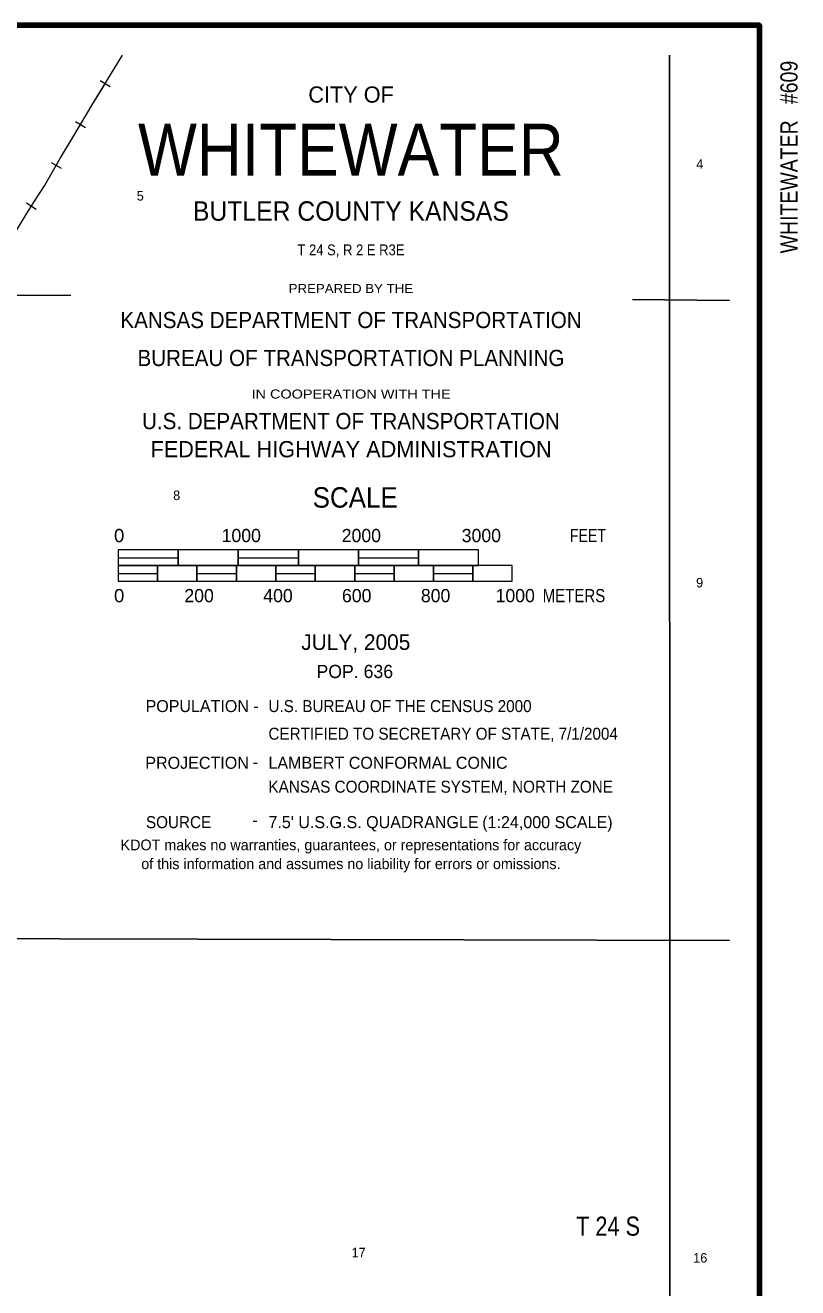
# Model space of a CAD drawing. Extents: x 194.09 to 198.68, y 55.65 to 59.59.
# Drawn here: x 196.811 to 198.029, y 57.602 to 59.591 of the extents above; entities that cross this region are included whole.
import ezdxf
from ezdxf.enums import TextEntityAlignment as Align

# ---------------------------------------------------------------- set-up
doc = ezdxf.new("R2010")
doc.units = 0
doc.header["$LTSCALE"] = 0.0061
for name, color, linetype, lineweight in [('14', 7, 'Continuous', 25), ('17', 7, 'Continuous', 13), ('48', 7, 'Continuous', 106), ('51', 7, 'Continuous', 13)]:
    doc.layers.add(name, color=color, linetype=linetype, lineweight=lineweight)
doc.layers.add('45', color=7, linetype='Continuous')
doc.layers.add('46', color=7, linetype='Continuous')

msp = doc.modelspace()

# ---------------------------------------------------------------- linework, layer by layer
at = {"layer": '14'}
msp.add_line((197.768561, 59.158902), (197.921212, 59.157765), dxfattribs=at)
for points in [[(197.826894, 59.543939), (197.827462, 57.758333), (197.828409, 56.536932), (197.829924, 55.914394), (197.829924, 55.884848), (197.828598, 55.756061)], [(194.133333, 59.105492), (194.656061, 59.103977), (194.738826, 59.10322), (194.791856, 59.103788), (195.115152, 59.123674), (195.67178, 59.156818), (195.801705, 59.164583), (196.310795, 59.16572), (196.882576, 59.16553)], [(194.133333, 58.09678), (194.677652, 58.1), (194.885038, 58.107008), (195.678977, 58.15), (195.825568, 58.157765), (196.645833, 58.152083), (197.083333, 58.150947), (197.921212, 58.149053)]]:
    msp.add_lwpolyline(points, dxfattribs=at)
at = {"layer": '17'}
for p, q in [((196.928788, 59.503977), (196.944508, 59.494508)), ((196.889962, 59.439583), (196.905682, 59.430114)), ((196.851515, 59.375), (196.867424, 59.365909)), ((196.812689, 59.311174), (196.82822, 59.301326))]:
    msp.add_line(p, q, dxfattribs=at)
for points in [[(196.789773, 59.255492), (196.812121, 59.292803), (196.825568, 59.314205), (196.841098, 59.338258), (196.866477, 59.382576), (196.889583, 59.420833), (196.916477, 59.46572), (196.964015, 59.543939)], [(196.812121, 59.292803), (196.825568, 59.314205), (196.841098, 59.338258), (196.866477, 59.382576), (196.889583, 59.420833), (196.916477, 59.46572), (196.935227, 59.496591)], [(196.789773, 59.255492), (196.812121, 59.292803)]]:
    msp.add_lwpolyline(points, dxfattribs=at)
at = {"layer": '48'}
msp.add_lwpolyline([(197.968561, 55.708712), (194.085985, 55.708712), (194.085985, 59.591288), (197.968561, 59.591288)], close=True, dxfattribs=at)
at = {"layer": '51'}
for p, q in [((196.957386, 58.752083), (197.052083, 58.752083)), ((197.14678, 58.752083), (197.241477, 58.752083)), ((197.336174, 58.752083), (197.430871, 58.752083)), ((196.957386, 58.727462), (197.019508, 58.727462)), ((197.081629, 58.727462), (197.14375, 58.727462)), ((197.205871, 58.727462), (197.267992, 58.727462)), ((197.330303, 58.727462), (197.392424, 58.727462)), ((197.454545, 58.727462), (197.516667, 58.727462))]:
    msp.add_line(p, q, dxfattribs=at)
for points in [[(196.957386, 58.739773), (197.052083, 58.739773), (197.052083, 58.764394), (196.957386, 58.764394)], [(197.052083, 58.739773), (197.14678, 58.739773), (197.14678, 58.764394), (197.052083, 58.764394)], [(197.14678, 58.739773), (197.241477, 58.739773), (197.241477, 58.764394), (197.14678, 58.764394)], [(197.241477, 58.739773), (197.336174, 58.739773), (197.336174, 58.764394), (197.241477, 58.764394)], [(197.336174, 58.739773), (197.430871, 58.739773), (197.430871, 58.764394), (197.336174, 58.764394)], [(197.430871, 58.739773), (197.525568, 58.739773), (197.525568, 58.764394), (197.430871, 58.764394)], [(196.957386, 58.715152), (197.019508, 58.715152), (197.019508, 58.739773), (196.957386, 58.739773)], [(197.019508, 58.715152), (197.081629, 58.715152), (197.081629, 58.739773), (197.019508, 58.739773)], [(197.081629, 58.715152), (197.14375, 58.715152), (197.14375, 58.739773), (197.081629, 58.739773)], [(197.14375, 58.715152), (197.205871, 58.715152), (197.205871, 58.739773), (197.14375, 58.739773)], [(197.205871, 58.715152), (197.267992, 58.715152), (197.267992, 58.739773), (197.205871, 58.739773)], [(197.267992, 58.715152), (197.330303, 58.715152), (197.330303, 58.739773), (197.267992, 58.739773)], [(197.330303, 58.715152), (197.392424, 58.715152), (197.392424, 58.739773), (197.330303, 58.739773)], [(197.392424, 58.715152), (197.454545, 58.715152), (197.454545, 58.739773), (197.392424, 58.739773)], [(197.454545, 58.715152), (197.516667, 58.715152), (197.516667, 58.739773), (197.454545, 58.739773)], [(197.516667, 58.715152), (197.578788, 58.715152), (197.578788, 58.739773), (197.516667, 58.739773)]]:
    msp.add_lwpolyline(points, close=True, dxfattribs=at)

# ---------------------------------------------------------------- texts
at = {"layer": '45'}
for s, p in [('4', (197.874432, 59.365152)), ('5', (196.992235, 59.314962)), ('8', (197.049621, 58.842992)), ('9', (197.874242, 58.705303)), ('17', (197.336458, 57.649621)), ('16', (197.875189, 57.641288))]:
    msp.add_text(s, height=0.01496, dxfattribs=at).set_placement(p, align=Align.CENTER)
at = {"layer": '46', "width": 0.85}
msp.add_text('T 24 S', height=0.03011, dxfattribs=at).set_placement((197.72983, 57.683712), align=Align.CENTER)
at = {"layer": '48', "width": 0.85}
msp.add_text('WHITEWATER   #609', height=0.027, rotation=90, dxfattribs=at).set_placement((198.028598, 59.383523), align=Align.CENTER)
at = {"layer": '51'}
for s, height, p in [('CITY OF', 0.02557, (197.324621, 59.469318)), ('FEDERAL HIGHWAY ADMINISTRATION', 0.02557, (197.324621, 58.910417)), ('KDOT makes no warranties, guarantees, or representations for accuracy', 0.01688, (197.324337, 58.291098)), ('of this information and assumes no liability for errors or omissions.', 0.01688, (197.324337, 58.261364))]:
    msp.add_text(s, height=height, dxfattribs=at).set_placement(p, align=Align.CENTER)
for s, height, width, p in [('WHITEWATER', 0.08163, 0.9, (197.324337, 59.354356)), ('BUTLER COUNTY KANSAS', 0.03068, 0.95, (197.324337, 59.283144)), ('T 24 S, R 2 E R3E', 0.01705, 0.9, (197.324432, 59.228788)), ('PREPARED BY THE', 0.0142, 1.1, (197.324337, 59.169318)), ('KANSAS DEPARTMENT OF TRANSPORTATION', 0.02557, 0.95, (197.324527, 59.114015)), ('BUREAU OF TRANSPORTATION PLANNING', 0.02557, 0.95, (197.324432, 59.054167)), ('IN COOPERATION WITH THE', 0.0142, 1.2, (197.324621, 59.00303)), ('U.S. DEPARTMENT OF TRANSPORTATION', 0.02557, 0.95, (197.324337, 58.954735))]:
    msp.add_text(s, height=height, dxfattribs=dict(at, width=width)).set_placement(p, align=Align.CENTER)
for s, height, width, p in [('SCALE', 0.0322, 0.95, (197.264015, 58.831061)), ('0', 0.02083, 1.05, (196.950758, 58.776705)), ('FEET', 0.02083, 0.8, (197.669697, 58.776705)), ('0', 0.02083, 1.05, (196.950758, 58.682008)), ('METERS', 0.02083, 0.85, (197.626705, 58.682008)), ('U.S. BUREAU OF THE CENSUS 2000', 0.0189, 0.95, (197.194318, 58.508902)), ('CERTIFIED TO SECRETARY OF STATE, 7/1/2004', 0.0189, 0.95, (197.194318, 58.465341)), ('KANSAS COORDINATE SYSTEM,', 0.01894, 0.95, (197.194318, 58.381818)), ('NORTH ZONE', 0.01894, 0.95, (197.578409, 58.381818)), ('SOURCE ', 0.01894, 0.95, (197.001136, 58.325947))]:
    msp.add_text(s, height=height, dxfattribs=dict(at, width=width)).set_placement(p)
for s, height, p in [('1000', 0.02083, (197.120455, 58.776705)), ('2000', 0.02083, (197.309848, 58.776705)), ('3000', 0.02083, (197.499053, 58.776705)), ('200', 0.02083, (197.061742, 58.682008)), ('400', 0.02083, (197.186174, 58.682008)), ('600', 0.02083, (197.310227, 58.682008)), ('800', 0.02083, (197.434659, 58.682008)), ('1000', 0.02083, (197.552462, 58.682008)), ('JULY, 2005', 0.02462, (197.246023, 58.606818)), ('POP. 636', 0.02083, (197.270076, 58.5625)), ('POPULATION -', 0.0189, (197.000568, 58.508902)), ('PROJECTION ', 0.01894, (197.000189, 58.419508)), ('LAMBERT CONFORMAL CONIC', 0.01894, (197.194318, 58.419508)), ('-', 0.01894, (197.169318, 58.421023)), ('-', 0.01894, (197.168939, 58.329356)), ("7.5' U.S.G.S. QUADRANGLE", 0.01894, (197.194318, 58.325947)), ('(1:24,000 SCALE)', 0.01894, (197.531439, 58.325947))]:
    msp.add_text(s, height=height, dxfattribs=at).set_placement(p)

doc.saveas('drawing.dxf')
